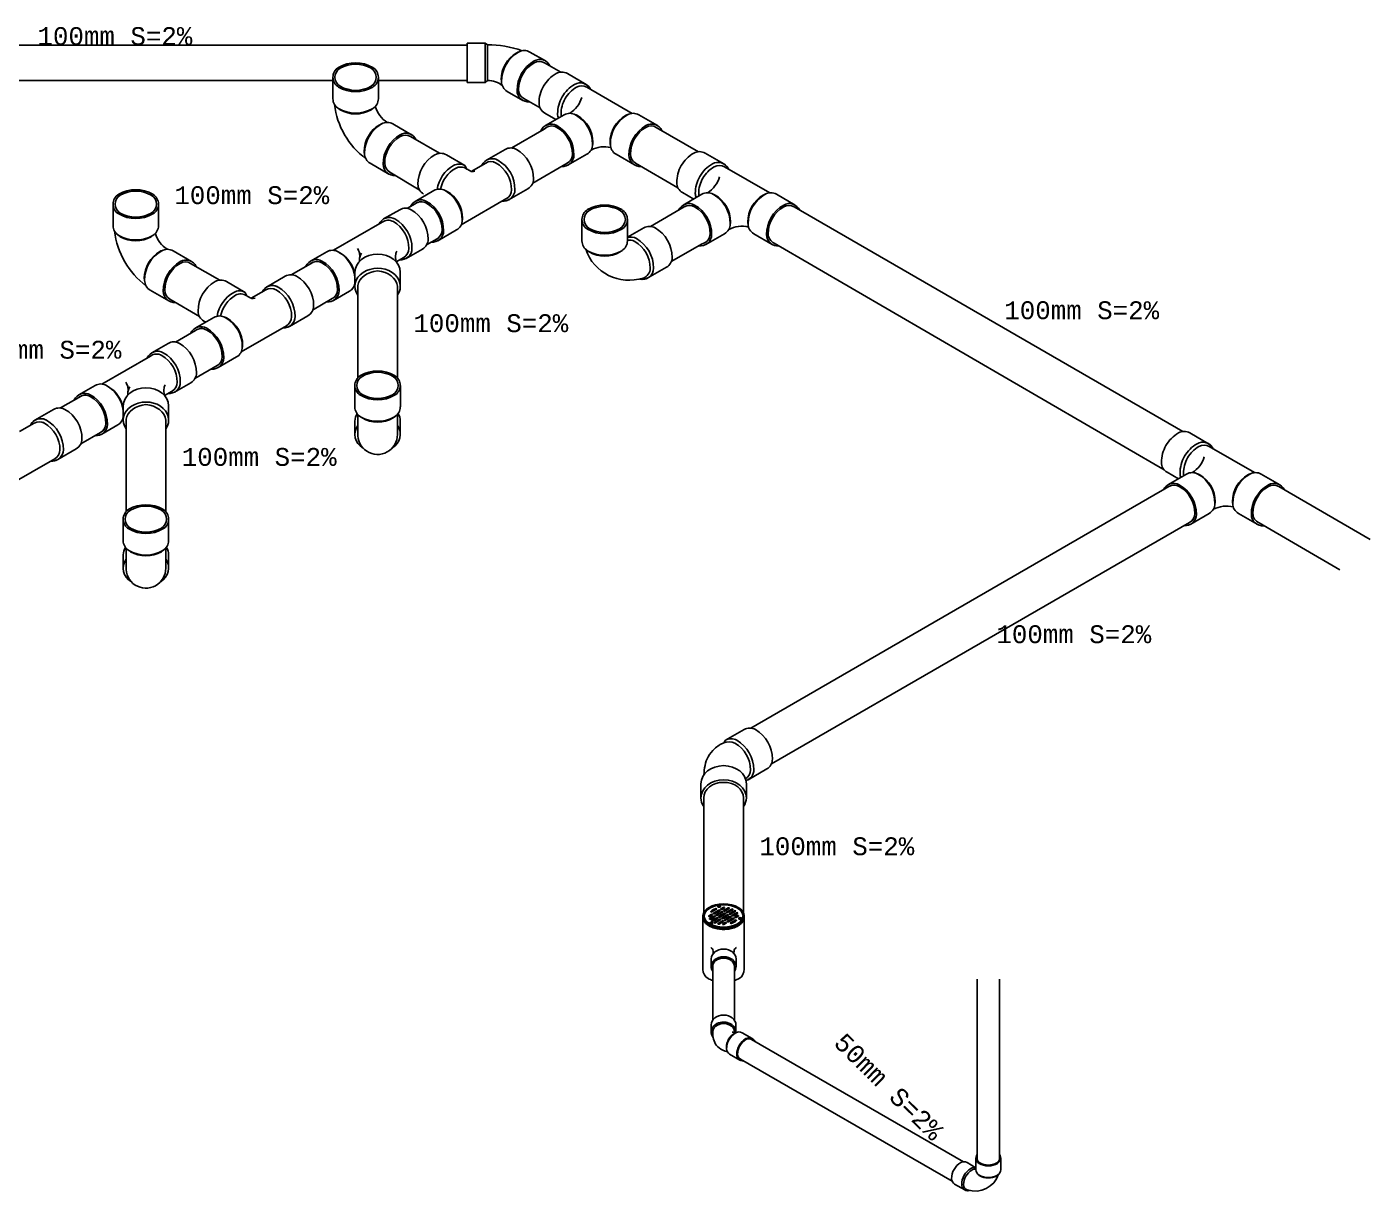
# Model space of a CAD drawing. Header units: millimetres. Extents: x 1309 to 1714, y 898 to 1242.
# Drawn here: x 1558.685 to 1562.439, y 1211.51 to 1214.764 of the extents above; entities that cross this region are included whole.
import ezdxf
from ezdxf.enums import TextEntityAlignment as Align

# ---------------------------------------------------------------- set-up
doc = ezdxf.new("R2010")
doc.units = ezdxf.units.MM
doc.layers.add('IH', color=170, linetype='Continuous')
doc.styles.add('MONOTXT4', font='MONOTXT4.shx')

msp = doc.modelspace()

# ---------------------------------------------------------------- linework, layer by layer
for p, q in [((1557.42517, 1214.7136), (1559.91626, 1214.7136)), ((1559.96626, 1214.71901), (1559.91626, 1214.71901)), ((1559.91626, 1214.60901), (1559.91626, 1214.71901)), ((1559.97226, 1214.71401), (1559.96626, 1214.71901)), ((1559.96626, 1214.60901), (1559.96626, 1214.71901)), ((1559.97226, 1214.61401), (1559.97226, 1214.71401)), ((1560.09132, 1214.69401), (1560.13462, 1214.66901)), ((1560.13173, 1214.66401), (1560.17723, 1214.63774)), ((1560.24789, 1214.60361), (1560.19593, 1214.63361)), ((1557.42517, 1214.61442), (1559.54064, 1214.61442)), ((1559.54064, 1214.62355), (1559.54064, 1214.56355)), ((1559.66766, 1214.62355), (1559.66766, 1214.56355)), ((1559.66766, 1214.61442), (1559.91626, 1214.61442)), ((1559.96626, 1214.60901), (1559.91626, 1214.60901)), ((1559.96626, 1214.60901), (1559.97226, 1214.61401)), ((1560.2502, 1214.59561), (1560.37656, 1214.52266)), ((1560.07111, 1214.55901), (1560.02781, 1214.58401)), ((1560.074, 1214.56401), (1560.1195, 1214.53774)), ((1560.164, 1214.50538), (1560.13242, 1214.52361)), ((1560.13482, 1214.48853), (1560.18678, 1214.51853)), ((1560.44722, 1214.48853), (1560.39526, 1214.51853)), ((1559.76035, 1214.463), (1559.70839, 1214.493)), ((1560.13083, 1214.478), (1560.04061, 1214.42591)), ((1560.56196, 1214.41555), (1560.44434, 1214.48353)), ((1559.83876, 1214.41096), (1559.75746, 1214.458)), ((1559.90959, 1214.37684), (1559.85762, 1214.40684)), ((1559.96995, 1214.39179), (1560.02192, 1214.42179)), ((1560.19833, 1214.37853), (1560.25029, 1214.40853)), ((1560.38371, 1214.37853), (1560.33175, 1214.40853)), ((1560.63273, 1214.38143), (1560.58076, 1214.41143)), ((1559.69684, 1214.353), (1559.64488, 1214.383)), ((1559.90959, 1214.37684), (1559.91463, 1214.36705)), ((1559.96765, 1214.38379), (1559.92691, 1214.36027)), ((1560.19544, 1214.38353), (1560.09896, 1214.32732)), ((1560.3866, 1214.38353), (1560.50487, 1214.31445)), ((1560.63503, 1214.37343), (1560.76139, 1214.30047)), ((1559.69973, 1214.358), (1559.78203, 1214.30929)), ((1559.77063, 1214.2767), (1559.82259, 1214.3067)), ((1560.03014, 1214.28722), (1559.89902, 1214.21083)), ((1560.03346, 1214.28179), (1560.08542, 1214.31179)), ((1560.54883, 1214.28319), (1560.51726, 1214.30143)), ((1560.51965, 1214.26634), (1560.57161, 1214.29634)), ((1560.83205, 1214.26634), (1560.78009, 1214.29634)), ((1558.92617, 1214.26899), (1558.92617, 1214.20899)), ((1559.05319, 1214.26899), (1559.05319, 1214.20899)), ((1559.68226, 1214.22744), (1559.72729, 1214.25344)), ((1559.74876, 1214.2572), (1559.77078, 1214.26991)), ((1560.52254, 1214.26134), (1560.42799, 1214.20676)), ((1561.91553, 1213.63347), (1560.82917, 1214.26134)), ((1559.67801, 1214.2181), (1559.54246, 1214.13984)), ((1560.23657, 1214.22624), (1560.23657, 1214.16624)), ((1560.36359, 1214.22624), (1560.36359, 1214.16624)), ((1559.83413, 1214.1667), (1559.8861, 1214.1967)), ((1560.36359, 1214.17624), (1560.40929, 1214.20263)), ((1560.58316, 1214.15634), (1560.63512, 1214.18634)), ((1560.76855, 1214.15634), (1560.71658, 1214.18634)), ((1559.14588, 1214.10844), (1559.09392, 1214.13844)), ((1559.7908, 1214.14344), (1559.74577, 1214.11744)), ((1559.80243, 1214.15508), (1559.83187, 1214.17207)), ((1560.5722, 1214.15819), (1560.48633, 1214.10816)), ((1560.77412, 1214.15998), (1561.8634, 1213.52634)), ((1559.22429, 1214.05639), (1559.143, 1214.10344)), ((1559.48428, 1214.10625), (1559.42404, 1214.07147)), ((1559.4784, 1214.10974), (1559.52343, 1214.13574)), ((1559.73855, 1214.11994), (1559.71739, 1214.10773)), ((1559.73855, 1214.11994), (1559.72824, 1214.11399)), ((1559.35549, 1214.03722), (1559.40745, 1214.06722)), ((1559.60207, 1214.03924), (1559.60207, 1214.07864)), ((1559.72903, 1214.07864), (1559.72903, 1214.03924)), ((1560.42083, 1214.06263), (1560.4728, 1214.09263)), ((1559.08237, 1213.99844), (1559.03041, 1214.02844)), ((1559.29512, 1214.02228), (1559.24316, 1214.05228)), ((1559.35318, 1214.02922), (1559.31244, 1214.0057)), ((1559.54191, 1213.99974), (1559.58694, 1214.02574)), ((1559.61014, 1214.04124), (1559.61014, 1213.78344)), ((1559.72122, 1214.03924), (1559.72122, 1213.78315)), ((1559.08526, 1214.00344), (1559.16757, 1213.95473)), ((1559.29512, 1214.02228), (1559.30016, 1214.01249)), ((1559.53902, 1214.00474), (1559.48391, 1213.97293)), ((1559.15616, 1213.92214), (1559.20812, 1213.95214)), ((1559.419, 1213.92722), (1559.47096, 1213.95722)), ((1559.10118, 1213.88352), (1559.15631, 1213.91535)), ((1559.18534, 1213.93899), (1559.17965, 1213.94228)), ((1559.41091, 1213.92922), (1559.28455, 1213.85627)), ((1559.03489, 1213.85372), (1559.07993, 1213.87972)), ((1559.03065, 1213.84438), (1558.8951, 1213.76612)), ((1559.21967, 1213.81214), (1559.27163, 1213.84214)), ((1559.15521, 1213.7816), (1559.21741, 1213.81751)), ((1558.83103, 1213.73602), (1558.87607, 1213.76202)), ((1559.14344, 1213.76972), (1559.0984, 1213.74372)), ((1559.60204, 1213.76226), (1559.60204, 1213.70226)), ((1559.72906, 1213.76226), (1559.72906, 1213.70226)), ((1558.83691, 1213.73253), (1558.77919, 1213.6992)), ((1559.09119, 1213.74622), (1559.07003, 1213.73401)), ((1559.09119, 1213.74622), (1559.08087, 1213.74027)), ((1558.70817, 1213.6651), (1558.76013, 1213.6951)), ((1558.9547, 1213.66552), (1558.9547, 1213.70492)), ((1559.08167, 1213.70492), (1559.08167, 1213.66552)), ((1558.70586, 1213.6571), (1558.66512, 1213.63358)), ((1558.89454, 1213.62602), (1558.93957, 1213.65202)), ((1558.96278, 1213.66752), (1558.96278, 1213.40973)), ((1559.07385, 1213.66552), (1559.07385, 1213.40943)), ((1559.60207, 1213.66223), (1559.60207, 1213.62558)), ((1559.61007, 1213.62929), (1559.61007, 1213.68116)), ((1559.7211, 1213.62496), (1559.7211, 1213.68124)), ((1559.72903, 1213.66223), (1559.72903, 1213.62558)), ((1558.89165, 1213.63102), (1558.83655, 1213.59921)), ((1561.98716, 1213.59944), (1561.9352, 1213.62944)), ((1558.77167, 1213.5551), (1558.82364, 1213.5851)), ((1561.98947, 1213.59144), (1562.11583, 1213.51849)), ((1558.76359, 1213.5571), (1558.63723, 1213.48415)), ((1561.90327, 1213.50121), (1561.87169, 1213.51944)), ((1561.87408, 1213.48436), (1561.92604, 1213.51436)), ((1562.18649, 1213.48436), (1562.13453, 1213.51436)), ((1561.87697, 1213.47936), (1560.70815, 1212.80454)), ((1562.43904, 1213.33173), (1562.1836, 1213.47936)), ((1558.95468, 1213.38854), (1558.95468, 1213.32854)), ((1559.08169, 1213.38854), (1559.08169, 1213.32854)), ((1561.93759, 1213.37436), (1561.98955, 1213.40436)), ((1562.12298, 1213.37436), (1562.07102, 1213.40436)), ((1561.9347, 1213.37936), (1560.76588, 1212.70454)), ((1562.12855, 1213.37799), (1562.3541, 1213.24679)), ((1558.9547, 1213.28851), (1558.9547, 1213.25186)), ((1558.9627, 1213.25558), (1558.9627, 1213.30744)), ((1559.07374, 1213.25124), (1559.07374, 1213.30752)), ((1559.08167, 1213.28851), (1559.08167, 1213.25186)), ((1560.63749, 1212.77041), (1560.68945, 1212.80041)), ((1560.63749, 1212.77041), (1560.63261, 1212.76332)), ((1560.701, 1212.66041), (1560.75296, 1212.69041)), ((1560.56895, 1212.60982), (1560.56895, 1212.64922)), ((1560.69592, 1212.64922), (1560.69592, 1212.60982)), ((1560.57695, 1212.61185), (1560.57695, 1212.28907)), ((1560.68803, 1212.60982), (1560.68803, 1212.28886)), ((1560.57471, 1212.12983), (1560.57471, 1212.2809)), ((1560.59779, 1212.13808), (1560.59779, 1212.15958)), ((1560.66707, 1212.15958), (1560.66707, 1212.13808)), ((1560.60212, 1212.13808), (1560.60212, 1211.98871)), ((1560.66274, 1212.13808), (1560.66274, 1211.98831)), ((1561.34061, 1211.60308), (1561.34061, 1212.10308)), ((1561.40349, 1211.60308), (1561.40349, 1212.10308)), ((1560.59769, 1211.97525), (1560.59769, 1211.95527)), ((1560.6669, 1211.97525), (1560.6669, 1211.95674)), ((1560.71226, 1211.93686), (1560.68393, 1211.95321)), ((1560.71069, 1211.93413), (1561.30241, 1211.59246)), ((1560.67764, 1211.87689), (1560.64931, 1211.89325)), ((1560.67921, 1211.87962), (1561.27097, 1211.53801)), ((1561.33747, 1211.57585), (1561.31259, 1211.59022)), ((1561.33747, 1211.60308), (1561.33747, 1211.5704)), ((1561.40664, 1211.60308), (1561.40664, 1211.5704)), ((1561.3063, 1211.51398), (1561.278, 1211.53032))]:
    msp.add_line(p, q)
at = {"extrusion": (0, 0.816497, 0.57735)}
for p, q in [((1560.6129, 1212.29827), (1560.59983, 1212.29072)), ((1560.61603, 1212.30603), (1560.62359, 1212.3072)), ((1560.62396, 1212.30642), (1560.61639, 1212.30525)), ((1560.61744, 1212.30433), (1560.61675, 1212.3049)), ((1560.62255, 1212.30433), (1560.62324, 1212.3049)), ((1560.62498, 1212.29962), (1560.63153, 1212.30341)), ((1560.63153, 1212.30202), (1560.62498, 1212.29823)), ((1560.62498, 1212.29823), (1560.62498, 1212.29962)), ((1560.63455, 1212.30166), (1560.62799, 1212.29788)), ((1560.63153, 1212.30202), (1560.63153, 1212.30341)), ((1560.63281, 1212.2951), (1560.64479, 1212.30202)), ((1560.64479, 1212.30063), (1560.63281, 1212.29371)), ((1560.64781, 1212.30028), (1560.63583, 1212.29336)), ((1560.64064, 1212.29058), (1560.65495, 1212.29885)), ((1560.57468, 1212.27983), (1560.57468, 1212.27838)), ((1560.57804, 1212.27809), (1560.57804, 1212.27948)), ((1560.57809, 1212.27809), (1560.57809, 1212.27948)), ((1560.59095, 1212.27996), (1560.5975, 1212.28375)), ((1560.5975, 1212.28236), (1560.59095, 1212.27857)), ((1560.59334, 1212.27231), (1560.60533, 1212.27923)), ((1560.60533, 1212.27784), (1560.59334, 1212.27092)), ((1560.60051, 1212.28201), (1560.59396, 1212.27822)), ((1560.60072, 1212.25792), (1560.59519, 1212.26111)), ((1560.59618, 1212.26169), (1560.60171, 1212.25849)), ((1560.60835, 1212.27749), (1560.59636, 1212.27057)), ((1560.59691, 1212.26026), (1560.60099, 1212.2579)), ((1560.59885, 1212.26644), (1560.61316, 1212.27471)), ((1560.61316, 1212.27332), (1560.59885, 1212.26505)), ((1560.61618, 1212.27297), (1560.60187, 1212.2647)), ((1560.60372, 1212.28734), (1560.61875, 1212.29603)), ((1560.61875, 1212.29464), (1560.60372, 1212.28595)), ((1560.6067, 1212.26191), (1560.62101, 1212.27018)), ((1560.62101, 1212.26879), (1560.6067, 1212.26052)), ((1560.62177, 1212.29428), (1560.60674, 1212.2856)), ((1560.62403, 1212.26844), (1560.60972, 1212.26017)), ((1560.61155, 1212.28282), (1560.62658, 1212.29151)), ((1560.62658, 1212.29012), (1560.61155, 1212.28143)), ((1560.6296, 1212.28976), (1560.61457, 1212.28108)), ((1560.61686, 1212.25873), (1560.62885, 1212.26566)), ((1560.62885, 1212.26427), (1560.61686, 1212.25734)), ((1560.61939, 1212.2783), (1560.63442, 1212.28699)), ((1560.63442, 1212.2856), (1560.61939, 1212.27691)), ((1560.63186, 1212.26392), (1560.61988, 1212.25699)), ((1560.63743, 1212.28524), (1560.6224, 1212.27656)), ((1560.62724, 1212.27377), (1560.64227, 1212.28245)), ((1560.64227, 1212.28106), (1560.62724, 1212.27238)), ((1560.63013, 1212.25735), (1560.63668, 1212.26114)), ((1560.64529, 1212.28071), (1560.63026, 1212.27203)), ((1560.63507, 1212.26925), (1560.6501, 1212.27793)), ((1560.6501, 1212.27654), (1560.63507, 1212.26786)), ((1560.65312, 1212.27619), (1560.63809, 1212.26751)), ((1560.65495, 1212.29746), (1560.64064, 1212.28919)), ((1560.6429, 1212.26473), (1560.65793, 1212.27341)), ((1560.65793, 1212.27202), (1560.6429, 1212.26334)), ((1560.65797, 1212.29711), (1560.64366, 1212.28884)), ((1560.66095, 1212.27167), (1560.64592, 1212.26299)), ((1560.64849, 1212.28605), (1560.66281, 1212.29432)), ((1560.66281, 1212.29293), (1560.64849, 1212.28466)), ((1560.66582, 1212.29257), (1560.65151, 1212.28431)), ((1560.65188, 1212.26069), (1560.66495, 1212.26823)), ((1560.66495, 1212.26684), (1560.65188, 1212.2593)), ((1560.65633, 1212.28153), (1560.66831, 1212.28845)), ((1560.66831, 1212.28706), (1560.65633, 1212.28014)), ((1560.67133, 1212.28671), (1560.65934, 1212.27979)), ((1560.66416, 1212.27701), (1560.67071, 1212.28079)), ((1560.67071, 1212.2794), (1560.66416, 1212.27562)), ((1560.67373, 1212.27905), (1560.66718, 1212.27527)), ((1560.6763, 1212.27035), (1560.67561, 1212.27092)), ((1560.67717, 1212.27016), (1560.67919, 1212.27453)), ((1560.67755, 1212.26997), (1560.67893, 1212.27295)), ((1560.68055, 1212.27432), (1560.67852, 1212.26995)), ((1560.68141, 1212.27035), (1560.6821, 1212.27092)), ((1560.68673, 1212.27809), (1560.68673, 1212.27948)), ((1560.68678, 1212.27809), (1560.68678, 1212.27948)), ((1560.69017, 1212.27907), (1560.69017, 1212.13076)), ((1560.69018, 1212.27983), (1560.69018, 1212.27838)), ((1560.5959, 1212.25791), (1560.5952, 1212.25848)), ((1560.63668, 1212.25975), (1560.63013, 1212.25596)), ((1560.6397, 1212.2594), (1560.63314, 1212.25561))]:
    msp.add_line(p, q, dxfattribs=at)
for points in [[(1559.65178, 1214.65105, -0.5773503), (1559.65178, 1214.59605, -0.2679492), (1559.55652, 1214.59605, -0.5773503), (1559.55652, 1214.65105, -0.2679492)], [(1559.56085, 1214.64855, -0.2679492), (1559.64745, 1214.64855, -0.5773503), (1559.64745, 1214.59855, -0.2679492), (1559.56085, 1214.59855, -0.5773503)], [(1559.03731, 1214.29649, -0.5773503), (1559.03731, 1214.24149, -0.2679492), (1558.94205, 1214.24149, -0.5773503), (1558.94205, 1214.29649, -0.2679492)], [(1558.94638, 1214.29399, -0.2679492), (1559.03298, 1214.29399, -0.5773503), (1559.03298, 1214.24399, -0.2679492), (1558.94638, 1214.24399, -0.5773503)], [(1560.25245, 1214.25374, 0.5773503), (1560.25245, 1214.19874, 0.2679492), (1560.34771, 1214.19874, 0.5773503), (1560.34771, 1214.25374, 0.2679492)], [(1560.34338, 1214.25124, 0.2679492), (1560.25678, 1214.25124, 0.5773503), (1560.25678, 1214.20124, 0.2679492), (1560.34338, 1214.20124, 0.5773503)]]:
    msp.add_lwpolyline(points, format="xyb", close=True)
for points in [[(1560.06105, 1214.69482, 0.0630698), (1560.05437, 1214.69201, 0.2679492), (1560.01107, 1214.61701, 0.0630698), (1560.01198, 1214.60981, 0.0630698)], [(1560.09132, 1214.69401, 0.2679492), (1560.05956, 1214.69401, 0.2679492), (1560.01193, 1214.61151, 0.2679492), (1560.02781, 1214.58401, 0.2679492)], [(1560.14754, 1214.65488, 0.4405148), (1560.10286, 1214.66901, 0.2679492), (1560.05523, 1214.58651, 0.4405148), (1560.08981, 1214.55488, 0.4405148)], [(1560.13173, 1214.66401, 0.2679492), (1560.10286, 1214.66401, 0.2679492), (1560.05956, 1214.58901, 0.2679492), (1560.074, 1214.56401, 0.2679492)], [(1559.66766, 1214.56355, -0.2679492), (1559.65178, 1214.53605, -0.2679492), (1559.55652, 1214.53605, -0.2679492), (1559.54064, 1214.56355, -0.2679492)], [(1559.65322, 1214.53694, -0.0630698), (1559.64745, 1214.53255, -0.2679492), (1559.56085, 1214.53255, -0.0630698), (1559.55507, 1214.53694, -0.0630698)], [(1559.62905, 1214.40881, -0.0630698), (1559.62814, 1214.416, -0.2679492), (1559.67144, 1214.491, -0.0630698), (1559.67813, 1214.49381, -0.0630698)], [(1559.64488, 1214.383, -0.2679492), (1559.629, 1214.4105, -0.2679492), (1559.67663, 1214.493, -0.2679492), (1559.70839, 1214.493, -0.2679492)], [(1559.7152, 1214.34885, -0.4373104), (1559.68096, 1214.3805, -0.2679492), (1559.72859, 1214.463, -0.4408198), (1559.77329, 1214.44885, -0.4408198)], [(1559.69973, 1214.358, -0.2679492), (1559.68529, 1214.383, -0.2679492), (1559.72859, 1214.458, -0.2682227), (1559.75749, 1214.45799, -0.2682227)], [(1559.7908, 1214.14344, 0.2679492), (1559.80668, 1214.17094, 0.2679492), (1559.75905, 1214.25344, 0.2679492), (1559.72729, 1214.25344, 0.2679492)], [(1559.72707, 1214.11331, 0.4405148), (1559.76164, 1214.14494, 0.2679492), (1559.71401, 1214.22744, 0.443679), (1559.66919, 1214.21301)], [(1559.73855, 1214.11994, 0.2679492), (1559.75298, 1214.14494, 0.2679492), (1559.70968, 1214.21994, 0.2993449), (1559.67801, 1214.2181, 0.2993449)], [(1559.05319, 1214.20899, -0.2679492), (1559.03731, 1214.18149, -0.2679492), (1558.94205, 1214.18149, -0.2679492), (1558.92617, 1214.20899, -0.2679492)], [(1559.03876, 1214.18238, -0.0630698), (1559.03298, 1214.17799, -0.2679492), (1558.94638, 1214.17799, -0.0630698), (1558.9406, 1214.18238, -0.0630698)], [(1560.39698, 1214.05939, 0.4907357), (1560.43671, 1214.09013, 0.2679492), (1560.38908, 1214.17263, 0.2108162), (1560.36359, 1214.17539)], [(1560.40929, 1214.20263, -0.2679492), (1560.44104, 1214.20263, -0.2679492), (1560.48867, 1214.12013, -0.2679492), (1560.4728, 1214.09263, -0.2679492)], [(1559.01458, 1214.05424, -0.0630698), (1559.01367, 1214.06144, -0.2679492), (1559.05697, 1214.13644, -0.0630698), (1559.06366, 1214.13925, -0.0630698)], [(1559.03041, 1214.02844, -0.2679492), (1559.01453, 1214.05594, -0.2679492), (1559.06217, 1214.13844, -0.2679492), (1559.09392, 1214.13844, -0.2679492)], [(1559.60207, 1214.06516, 0.2345991), (1559.55518, 1214.13574, 0.2679492), (1559.52343, 1214.13574)], [(1560.23657, 1214.16624, 0.2679492), (1560.25245, 1214.13874, 0.2679492), (1560.34771, 1214.13874, 0.2679492), (1560.36359, 1214.16624, 0.2679492)], [(1560.25101, 1214.13963, 0.0630698), (1560.25678, 1214.13524, 0.2679492), (1560.34338, 1214.13524, 0.0630698), (1560.34916, 1214.13963, 0.0630698)], [(1560.40778, 1214.06236, 0.3194174), (1560.42719, 1214.08963, 0.2679492), (1560.38388, 1214.16463, 0.1840259), (1560.36359, 1214.16789)], [(1559.10073, 1213.99428, -0.4373104), (1559.0665, 1214.02594, -0.2679492), (1559.11413, 1214.10844, -0.4408198), (1559.15882, 1214.09428, -0.4408198)], [(1559.08526, 1214.00344, -0.2679492), (1559.07083, 1214.02844, -0.2679492), (1559.11413, 1214.10344, -0.2682227), (1559.14302, 1214.10343, -0.2682227)], [(1559.52321, 1213.99561, 0.4405148), (1559.55778, 1214.02724, 0.2679492), (1559.51015, 1214.10974, 0.443679), (1559.46533, 1214.09531, 0.443679)], [(1559.53902, 1214.00474, 0.2679492), (1559.55345, 1214.02974, 0.2679492), (1559.51015, 1214.10474, 0.2993449), (1559.47848, 1214.1029, 0.2993449)], [(1559.60207, 1214.06961, 0.2329821), (1559.55951, 1214.13324, 0.0153813), (1559.55795, 1214.13408)], [(1560.42083, 1214.06263, -0.1814465), (1560.39882, 1214.05897, -0.1814465)], [(1559.58694, 1214.02574, 0.2104235), (1559.60207, 1214.04639, 0.0986816)], [(1559.14344, 1213.76972, 0.2679492), (1559.15931, 1213.79722, 0.2679492), (1559.11168, 1213.87972, 0.2679492), (1559.07993, 1213.87972, 0.2679492)], [(1559.0797, 1213.73959, 0.4405148), (1559.11428, 1213.77122, 0.2679492), (1559.06665, 1213.85372, 0.443679), (1559.02183, 1213.83929)], [(1559.09119, 1213.74622, 0.2679492), (1559.10562, 1213.77122, 0.2679492), (1559.06232, 1213.84622, 0.2993449), (1559.03065, 1213.84438, 0.2993449)], [(1558.9547, 1213.69144, 0.2345991), (1558.90782, 1213.76202, 0.2679492), (1558.87607, 1213.76202)], [(1558.87584, 1213.62189, 0.4405148), (1558.91042, 1213.65352, 0.2679492), (1558.86279, 1213.73602, 0.443679), (1558.81797, 1213.72159, 0.443679)], [(1558.89165, 1213.63102, 0.2679492), (1558.90609, 1213.65602, 0.2679492), (1558.86279, 1213.73102, 0.2993449), (1558.83112, 1213.72918, 0.2993449)], [(1558.9547, 1213.69589, 0.2329821), (1558.91215, 1213.75952, 0.0153813), (1558.91059, 1213.76036)], [(1558.93957, 1213.65202, 0.2104235), (1558.9547, 1213.67267, 0.0986816)], [(1560.68945, 1212.80041, -0.2679492), (1560.72121, 1212.80041, -0.2679492), (1560.76884, 1212.71791, -0.2679492), (1560.75296, 1212.69041, -0.2679492)], [(1560.69357, 1212.6628, 0.2609129), (1560.70735, 1212.68741, 0.2679492), (1560.66405, 1212.76241, 0.1944925), (1560.63261, 1212.76332)], [(1560.695, 1212.65774, 0.3242793), (1560.71688, 1212.68791, 0.2679492), (1560.66924, 1212.77041, 0.2679492), (1560.63749, 1212.77041)], [(1560.57471, 1212.12983, 0.2679492), (1560.58915, 1212.10483, 0.0414845), (1560.60212, 1212.09871, 0.0414845)], [(1560.66274, 1212.0987, 0.041577), (1560.67575, 1212.10483, 0.2765985), (1560.69017, 1212.13076)], [(1560.64068, 1211.90731, -0.0630698), (1560.64019, 1211.91124, -0.2679492), (1560.66379, 1211.95212, -0.0630698), (1560.66744, 1211.95365, -0.0630698)], [(1560.64931, 1211.89325, -0.2679492), (1560.64066, 1211.90824, -0.2679492), (1560.66662, 1211.95321, -0.2679492), (1560.68393, 1211.95321, -0.2679492)], [(1560.68783, 1211.87464, -0.4405148), (1560.66898, 1211.89188, -0.2679492), (1560.69495, 1211.93686, -0.4405148), (1560.71931, 1211.92916, -0.4405148)], [(1560.67921, 1211.87962, -0.2679492), (1560.67135, 1211.89325, -0.2679492), (1560.69495, 1211.93413, -0.2679492), (1560.71069, 1211.93413, -0.2679492)], [(1561.31259, 1211.59022, 0.2679492), (1561.29529, 1211.59022, 0.2679492), (1561.26936, 1211.54529, 0.2679492), (1561.278, 1211.53032, 0.2679492)], [(1561.40349, 1211.61302, -0.4405148), (1561.39799, 1211.5881, -0.2679492), (1561.34612, 1211.5881, -0.4405148), (1561.34061, 1211.61302)], [(1561.40349, 1211.60308, -0.2679492), (1561.39563, 1211.58946, -0.2679492), (1561.34847, 1211.58946, -0.2679492), (1561.34061, 1211.60308)], [(1561.31929, 1211.51222, -0.4907357), (1561.29765, 1211.52895, -0.2679492), (1561.32359, 1211.57388, -0.2108162), (1561.33747, 1211.57539)], [(1561.31341, 1211.51383, -0.3194174), (1561.30284, 1211.52868, -0.2679492), (1561.32642, 1211.56952, -0.1840259), (1561.33747, 1211.5713)], [(1561.40664, 1211.5704, -0.2679492), (1561.39799, 1211.55543, -0.2679492), (1561.34612, 1211.55543, -0.2679492), (1561.33747, 1211.5704, -0.2679492)], [(1561.39878, 1211.55591, -0.0630698), (1561.39563, 1211.55352, -0.2679492), (1561.34847, 1211.55352, -0.0630698), (1561.34533, 1211.55591, -0.0630698)], [(1561.3063, 1211.51398, 0.1814465), (1561.31828, 1211.51199, 0.1814465)]]:
    msp.add_lwpolyline(points, format="xyb")
for centre, radius, start, end in [((1559.97705, 1214.44726), 0.26679, 69.79828, 91.02757), ((1560.21181, 1214.55111), 0.09526, 120, 150), ((1560.18006, 1214.60611), 0.03175, 60, 120), ((1559.97773, 1214.56318), 0.05112, 43.60843, 96.14227), ((1560.21181, 1214.55111), 0.09526, 150, 180), ((1560.26377, 1214.52111), 0.09526, 120, 150), ((1560.26464, 1214.52061), 0.0866, 120, 150), ((1560.23202, 1214.57611), 0.03175, 24.9032, 120), ((1560.23577, 1214.57061), 0.02887, 60, 120), ((1560.23202, 1214.57611), 0.03175, 24.9032, 60), ((1560.1483, 1214.55111), 0.03175, 180, 240), ((1560.26377, 1214.52111), 0.09526, 150, 180), ((1560.26464, 1214.52061), 0.0866, 150, 180), ((1560.16087, 1214.58925), 0.07851, 302.15778, 343.70838), ((1559.76747, 1214.57471), 0.22421, 186.92551, 233.08362), ((1559.7343, 1214.56372), 0.07851, 196.29162, 237.84222), ((1560.20026, 1214.52111), 0.03175, 180, 201.84382), ((1560.2069, 1214.52061), 0.02887, 180, 193.37783), ((1560.20266, 1214.49103), 0.03175, 60, 120), ((1560.2093, 1214.49153), 0.02887, 60, 74.4354), ((1560.1709, 1214.43603), 0.09526, 360, 60), ((1560.18043, 1214.44153), 0.0866, 360, 60), ((1560.40161, 1214.44153), 0.0866, 120, 180), ((1560.41114, 1214.43603), 0.09526, 120, 180), ((1560.37274, 1214.49153), 0.02887, 105.5646, 120), ((1560.37938, 1214.49103), 0.03175, 60, 120), ((1560.1507, 1214.46103), 0.03175, 60, 159.12827), ((1560.15214, 1214.45853), 0.02887, 60, 137.57763), ((1560.11894, 1214.40603), 0.09526, 360, 60), ((1560.12327, 1214.40853), 0.0866, 360, 60), ((1560.4631, 1214.40603), 0.09526, 120, 180), ((1560.45877, 1214.40853), 0.0866, 120, 180), ((1560.43135, 1214.46103), 0.03175, 24.87628, 120), ((1560.4299, 1214.45853), 0.02887, 59.94618, 120), ((1560.23816, 1214.44153), 0.02887, 345.5646, 0), ((1560.34388, 1214.44153), 0.02887, 180, 194.4354), ((1559.8735, 1214.32434), 0.09526, 120, 180), ((1559.84175, 1214.37934), 0.03175, 60, 120), ((1560.03779, 1214.39429), 0.03175, 60, 120), ((1560.00604, 1214.33929), 0.09526, 360, 60), ((1560.18245, 1214.40603), 0.03175, 265.12768, 0), ((1560.18101, 1214.40853), 0.02887, 300, 360), ((1560.23441, 1214.43603), 0.03175, 300, 360), ((1560.29858, 1214.35073), 0.07851, 76.29162, 117.84222), ((1560.34763, 1214.43603), 0.03175, 180, 240), ((1560.39959, 1214.40603), 0.03175, 180, 274.80957), ((1560.40103, 1214.40853), 0.02887, 180, 240), ((1560.59664, 1214.32893), 0.09526, 120, 150), ((1560.56489, 1214.38393), 0.03175, 60, 120), ((1559.92546, 1214.29434), 0.09526, 120, 170.42315), ((1559.92633, 1214.29384), 0.0866, 120, 168.69333), ((1559.89371, 1214.34934), 0.03175, 60, 120), ((1559.89746, 1214.34384), 0.02887, 53.50349, 120), ((1559.98583, 1214.36429), 0.03175, 60, 155.0968), ((1559.98208, 1214.35879), 0.02887, 60, 120), ((1559.98583, 1214.36429), 0.03175, 60, 81.84382), ((1559.98208, 1214.35879), 0.02887, 60, 73.37783), ((1559.95321, 1214.30879), 0.0866, 360, 60), ((1559.95408, 1214.30929), 0.09526, 360, 60), ((1560.59664, 1214.32893), 0.09526, 150, 180), ((1560.6486, 1214.29893), 0.09526, 120, 150), ((1560.64947, 1214.29843), 0.0866, 120, 150), ((1560.61685, 1214.35393), 0.03175, 24.9032, 120), ((1560.6206, 1214.34843), 0.02887, 60, 120), ((1560.61685, 1214.35393), 0.03175, 24.9032, 60), ((1560.06955, 1214.33929), 0.03175, 300, 0), ((1560.53313, 1214.32893), 0.03175, 180, 240), ((1560.6486, 1214.29893), 0.09526, 150, 180), ((1560.64947, 1214.29843), 0.0866, 150, 180), ((1560.5457, 1214.36707), 0.07851, 302.15778, 343.70838), ((1559.80999, 1214.32434), 0.03175, 180, 240), ((1559.83846, 1214.2792), 0.03175, 60, 120), ((1559.8451, 1214.2797), 0.02887, 60, 74.4354), ((1559.80671, 1214.2242), 0.09526, 360, 60), ((1559.81624, 1214.2297), 0.0866, 360, 60), ((1560.01759, 1214.30929), 0.03175, 264.9032, 0), ((1560.01095, 1214.30879), 0.02887, 300, 360), ((1560.58509, 1214.29893), 0.03175, 180, 201.84382), ((1560.59173, 1214.29843), 0.02887, 180, 193.37783), ((1560.58749, 1214.26884), 0.03175, 60, 120), ((1560.59413, 1214.26934), 0.02887, 60, 74.4354), ((1560.55573, 1214.21384), 0.09526, 360, 60), ((1560.56526, 1214.21934), 0.0866, 360, 60), ((1560.78644, 1214.21934), 0.0866, 120, 180), ((1560.79597, 1214.21384), 0.09526, 120, 180), ((1560.75758, 1214.26934), 0.02887, 105.5646, 120), ((1560.76422, 1214.26884), 0.03175, 60, 120), ((1559.7865, 1214.2492), 0.03175, 60, 155.67512), ((1559.78795, 1214.2467), 0.02887, 60, 126.50069), ((1559.75475, 1214.1942), 0.09526, 360, 60), ((1559.75908, 1214.1967), 0.0866, 360, 60), ((1560.01759, 1214.30929), 0.03175, 264.9032, 300), ((1560.53553, 1214.23884), 0.03175, 60, 155.0968), ((1560.53697, 1214.23634), 0.02887, 60, 120), ((1560.50377, 1214.18384), 0.09526, 360, 60), ((1560.5081, 1214.18634), 0.0866, 360, 60), ((1560.84793, 1214.18384), 0.09526, 120, 180), ((1560.8436, 1214.18634), 0.0866, 120, 180), ((1560.81618, 1214.23884), 0.03175, 24.93027, 120), ((1560.81473, 1214.23634), 0.02887, 59.94775, 120), ((1559.87022, 1214.2242), 0.03175, 300, 360), ((1559.87397, 1214.2297), 0.02887, 345.5646, 0), ((1560.61924, 1214.21384), 0.03175, 300, 360), ((1560.623, 1214.21934), 0.02887, 345.5646, 0), ((1560.72871, 1214.21934), 0.02887, 180, 194.4354), ((1560.73246, 1214.21384), 0.03175, 180, 240), ((1559.153, 1214.22015), 0.22421, 186.92551, 233.08362), ((1559.11983, 1214.20916), 0.07851, 196.29162, 237.84222), ((1559.81826, 1214.1942), 0.03175, 264.87449, 0), ((1559.81681, 1214.1967), 0.02887, 298.55718, 360), ((1560.56728, 1214.18384), 0.03175, 261.13801, 0), ((1560.56584, 1214.18634), 0.02887, 282.74218, 360), ((1560.68341, 1214.12854), 0.07851, 76.29162, 117.84222), ((1560.78442, 1214.18384), 0.03175, 180, 275.38339), ((1560.78587, 1214.18634), 0.02887, 180, 245.98477), ((1560.36843, 1214.18467), 0.12849, 199.04473, 287.83559), ((1559.42333, 1214.03972), 0.03175, 60, 120), ((1559.39157, 1213.98472), 0.09526, 360, 60), ((1559.25903, 1213.96978), 0.09526, 120, 180), ((1559.22728, 1214.02478), 0.03175, 60, 120), ((1559.27924, 1213.99478), 0.03175, 60, 120), ((1559.37136, 1214.00972), 0.03175, 60, 155.0968), ((1559.36761, 1214.00422), 0.02887, 60, 120), ((1559.37136, 1214.00972), 0.03175, 60, 81.84382), ((1559.36761, 1214.00422), 0.02887, 60, 73.37783), ((1559.33874, 1213.95422), 0.0866, 360, 60), ((1559.33961, 1213.95472), 0.09526, 360, 60), ((1559.311, 1213.93978), 0.09526, 120, 170.42315), ((1559.31186, 1213.93928), 0.0866, 120, 168.69333), ((1559.28299, 1213.98928), 0.02887, 53.50349, 120), ((1559.19553, 1213.96978), 0.03175, 180, 240), ((1559.224, 1213.92464), 0.03175, 60, 120), ((1559.23064, 1213.92514), 0.02887, 60, 74.4354), ((1559.19224, 1213.86964), 0.09526, 360, 60), ((1559.20177, 1213.87514), 0.0866, 360, 60), ((1559.40312, 1213.95472), 0.03175, 264.9032, 0), ((1559.39648, 1213.95422), 0.02887, 300, 360), ((1559.45508, 1213.98472), 0.03175, 300, 0), ((1559.17204, 1213.89464), 0.03175, 60, 155.67512), ((1559.17348, 1213.89214), 0.02887, 60, 126.50069), ((1559.14028, 1213.83964), 0.09526, 360, 60), ((1559.14461, 1213.84214), 0.0866, 360, 60), ((1559.40312, 1213.95472), 0.03175, 264.9032, 300), ((1559.2595, 1213.87514), 0.02887, 345.5646, 0), ((1559.20379, 1213.83964), 0.03175, 264.87449, 0), ((1559.20235, 1213.84214), 0.02887, 298.55718, 360), ((1559.25575, 1213.86964), 0.03175, 300, 360), ((1559.66555, 1213.70726), 0.09526, 60, 120), ((1559.6338, 1213.76226), 0.03175, 120, 240), ((1559.63668, 1213.76226), 0.02887, 120, 240), ((1559.66555, 1213.71226), 0.0866, 60, 120), ((1559.69442, 1213.76226), 0.02887, 300, 60), ((1559.6973, 1213.76226), 0.03175, 300, 60), ((1559.66555, 1213.81726), 0.09526, 240, 300), ((1559.66555, 1213.81226), 0.0866, 240, 300), ((1558.776, 1213.6676), 0.03175, 60, 120), ((1558.74425, 1213.6126), 0.09526, 360, 60), ((1559.6338, 1213.70226), 0.03175, 180, 240), ((1559.6973, 1213.70226), 0.03175, 300, 360), ((1558.72404, 1213.6376), 0.03175, 60, 155.0968), ((1558.72404, 1213.6376), 0.03175, 120, 155.0968), ((1558.72029, 1213.6321), 0.02887, 60, 120), ((1558.72404, 1213.6376), 0.03175, 60, 81.84382), ((1558.72029, 1213.6321), 0.02887, 60, 73.37783), ((1558.69142, 1213.5821), 0.0866, 360, 60), ((1558.69229, 1213.5826), 0.09526, 360, 60), ((1559.63668, 1213.69626), 0.02887, 225.5646, 240), ((1559.66555, 1213.75726), 0.09526, 240, 300), ((1559.66555, 1213.74626), 0.0866, 240, 300), ((1559.69442, 1213.69626), 0.02887, 300, 314.4354), ((1558.80776, 1213.6126), 0.03175, 300, 0), ((1559.6655, 1213.62496), 0.0556, 175.53211, 0.63202), ((1561.95107, 1213.54694), 0.09526, 120, 150), ((1561.91932, 1213.60194), 0.03175, 60, 120), ((1558.7558, 1213.5826), 0.03175, 264.9032, 0), ((1558.74916, 1213.5821), 0.02887, 300, 360), ((1561.95107, 1213.54694), 0.09526, 150, 180), ((1562.00304, 1213.51694), 0.09526, 120, 150), ((1562.0039, 1213.51644), 0.0866, 120, 150), ((1561.97128, 1213.57194), 0.03175, 24.9032, 120), ((1561.97503, 1213.56644), 0.02887, 60, 120), ((1561.97128, 1213.57194), 0.03175, 24.9032, 60), ((1558.7558, 1213.5826), 0.03175, 264.9032, 300), ((1561.88757, 1213.54694), 0.03175, 180, 240), ((1562.00304, 1213.51694), 0.09526, 150, 180), ((1562.0039, 1213.51644), 0.0866, 150, 180), ((1561.90013, 1213.58508), 0.07851, 302.15778, 343.70838), ((1561.93953, 1213.51694), 0.03175, 180, 201.84382), ((1561.94617, 1213.51644), 0.02887, 180, 193.37783), ((1561.94192, 1213.48686), 0.03175, 60, 120), ((1561.94856, 1213.48736), 0.02887, 60, 74.4354), ((1561.91017, 1213.43186), 0.09526, 360, 60), ((1561.91969, 1213.43736), 0.0866, 360, 60), ((1562.14088, 1213.43736), 0.0866, 120, 180), ((1562.1504, 1213.43186), 0.09526, 120, 180), ((1562.11201, 1213.48736), 0.02887, 105.5646, 120), ((1562.11865, 1213.48686), 0.03175, 60, 120), ((1561.88996, 1213.45686), 0.03175, 60, 155.0968), ((1561.8914, 1213.45436), 0.02887, 60, 120), ((1561.85821, 1213.40186), 0.09526, 360, 60), ((1561.86254, 1213.40436), 0.0866, 360, 60), ((1562.20236, 1213.40186), 0.09526, 120, 180), ((1562.19803, 1213.40436), 0.0866, 120, 180), ((1562.17061, 1213.45686), 0.03175, 24.87707, 120), ((1562.16917, 1213.45436), 0.02887, 59.95789, 120), ((1559.01819, 1213.33354), 0.09526, 60, 120), ((1559.01819, 1213.33854), 0.0866, 60, 120), ((1561.97368, 1213.43186), 0.03175, 300, 360), ((1562.03784, 1213.34656), 0.07851, 76.29162, 117.84222), ((1561.97743, 1213.43736), 0.02887, 345.5646, 0), ((1562.08314, 1213.43736), 0.02887, 180, 194.4354), ((1562.08689, 1213.43186), 0.03175, 180, 240), ((1558.98643, 1213.38854), 0.03175, 120, 240), ((1558.98932, 1213.38854), 0.02887, 120, 240), ((1559.04705, 1213.38854), 0.02887, 300, 60), ((1559.04994, 1213.38854), 0.03175, 300, 60), ((1561.92171, 1213.40186), 0.03175, 264.9032, 0), ((1561.92027, 1213.40436), 0.02887, 300, 360), ((1562.13886, 1213.40186), 0.03175, 180, 275.43194), ((1562.1403, 1213.40436), 0.02887, 180, 245.9848), ((1559.01819, 1213.44354), 0.09526, 240, 300), ((1559.01819, 1213.43854), 0.0866, 240, 300), ((1558.98643, 1213.32854), 0.03175, 180, 240), ((1559.04994, 1213.32854), 0.03175, 300, 360), ((1558.98932, 1213.32254), 0.02887, 225.5646, 240), ((1559.01819, 1213.38354), 0.09526, 240, 300), ((1559.01819, 1213.37254), 0.0866, 240, 300), ((1559.04705, 1213.32254), 0.02887, 300, 314.4354), ((1559.01814, 1213.25124), 0.0556, 175.53211, 0.63202), ((1561.33483, 1211.58044), 0.06997, 252.16441, 340.95527)]:
    msp.add_arc(centre, radius, start, end)
at = {"extrusion": (0, 0, -1)}
for centre, major_axis, ratio, start_param, end_param in [((1559.66555, 1214.07864), (0.06348, 0), 0.7938566, 3.1415927, 6.2831853), ((1559.66555, 1214.03924), (0.06348, 0), 0.7938566, 2.631744, 6.784598), ((1559.66555, 1214.03924), (0.0555, 0.00804), 0.7637591, 3.3754637, 4.8226401), ((1559.01819, 1213.70492), (0.06348, 0), 0.7938566, 3.1415927, 6.2831853), ((1559.01819, 1213.66552), (0.06348, 0), 0.7938566, 2.631744, 6.784598), ((1559.01819, 1213.66552), (0.0555, 0.00804), 0.7637591, 3.3754637, 4.8226401), ((1560.63243, 1212.64922), (0.06348, 0), 0.7938566, 3.1415927, 6.2831853), ((1560.63243, 1212.60982), (0.06348, 0), 0.7938566, 3.1415927, 6.2831853), ((1560.63246, 1212.60982), (0.05557, 0.00003), 0.7759836, 3.1422607, 6.2838533), ((1560.63243, 1212.15958), (0.03464, 0), 0.7938566, 3.1415927, 6.2831853), ((1560.63243, 1212.13808), (0.03464, 0), 0.7938566, 3.1415927, 6.2831853), ((1560.63243, 1212.13808), (0.03031, 0), 0.7762959, 3.1415927, 6.2831853), ((1560.63229, 1211.95527), (0.03461, 0), 0.7938566, 2.6018994, 6.0046044)]:
    msp.add_ellipse(centre, major_axis=major_axis, ratio=ratio, start_param=start_param, end_param=end_param, dxfattribs=at)
for centre, major_axis, ratio, start_param, end_param in [((1559.66555, 1214.03924), (-0.0555, 0.00804), 0.7637591, 3.3291357, 4.8226401), ((1559.01819, 1213.66552), (-0.0555, 0.00804), 0.7637591, 3.3291357, 4.8226401), ((1559.66555, 1213.62558), (-0.06348, 0), 0.7938566, 5.7756519, 7.1646169), ((1559.66555, 1213.66223), (-0.06348, 0), 0.7938566, 5.8444954, 6.2831853), ((1559.66555, 1213.62558), (-0.06348, 0), 0.7938566, 2.2548681, 3.6468431), ((1559.66555, 1213.66223), (-0.06348, 0), 0.7938566, 3.1415927, 3.5802825), ((1559.01819, 1213.25186), (-0.06348, 0), 0.7938566, 5.7756519, 7.1646169), ((1559.01819, 1213.28851), (-0.06348, 0), 0.7938566, 5.8444954, 6.2831853), ((1559.01819, 1213.25186), (-0.06348, 0), 0.7938566, 2.2548681, 3.6468431), ((1559.01819, 1213.28851), (-0.06348, 0), 0.7938566, 3.1415927, 3.5802825), ((1560.63243, 1212.60982), (0.06348, 0), 0.7938566, 3.1415927, 3.6475254), ((1560.63243, 1212.60982), (0.06348, 0), 0.7938566, 5.7778248, 6.2831853), ((1560.63243, 1212.27948), (0.05435, 0), 0.5773503, 0.7853982, 3.7292114), ((1560.63268, 1212.27931), (-0.04255, 0), 0.5773503, -1.0148641, -0.555497), ((1560.63268, 1212.27792), (-0.04255, 0), 0.5773503, -1.0148641, -0.5642594), ((1560.61109, 1212.299), (-0.00221, 0), 0.5773503, 2.5305971, 5.1144118), ((1560.61109, 1212.29761), (-0.00221, 0), 0.5773503, -2.5647637, -1.1687735), ((1560.61999, 1212.30622), (0.00398, 0), 0.5773503, 0.439199, 3.2259924), ((1560.61999, 1212.30622), (0.00398, 0), 0.5773503, -2.7023937, 0.0843998), ((1560.62649, 1212.29875), (0.00213, 0), 0.5773503, 2.3564121, 5.4980048), ((1560.62649, 1212.29736), (0.00213, 0), 0.5773503, 2.3564121, 2.5421518), ((1560.63304, 1212.30253), (0.00213, 0), 0.5773503, -0.7851805, 2.3564121), ((1560.63304, 1212.30114), (0.00213, 0), 0.5773503, 0.5994409, 2.3564121), ((1560.6463, 1212.30115), (0.00213, 0), 0.5773503, -0.7851805, 2.3564121), ((1560.6463, 1212.29976), (0.00213, 0), 0.5773503, 0.5994409, 2.3564121), ((1560.65646, 1212.29798), (0.00213, 0), 0.5773503, -0.7851805, 2.3564121), ((1560.65646, 1212.29659), (0.00213, 0), 0.5773503, 0.5994409, 2.3564121), ((1560.63243, 1212.27948), (0.05435, 0), 0.5773503, -0.5876187, 0.7853982), ((1560.63243, 1212.27838), (0.05775, 0), 0.5773503, -3.1415927, 0), ((1560.63243, 1212.27479), (0.05673, 0), 0.5773503, -3.030575, -0.1110176), ((1560.63243, 1212.27809), (0.05469, 0), 0.5773503, 2.9778756, 3.1140091), ((1560.63243, 1212.27809), (0.05435, 0), 0.5773503, -3.1415927, -3.0560517), ((1560.59245, 1212.27909), (0.00213, 0), 0.5773503, 2.3564121, 5.4980048), ((1560.59245, 1212.2777), (0.00213, 0), 0.5773503, 2.3564121, 2.5421518), ((1560.59485, 1212.27144), (0.00213, 0), 0.5773503, 2.3564121, 5.4980048), ((1560.59485, 1212.27005), (0.00213, 0), 0.5773503, 2.3564121, 2.5421518), ((1560.59845, 1212.2598), (-0.00398, 0), 0.5773503, -0.6079986, 2.1787949), ((1560.63243, 1212.27048), (0.04005, 0), 0.5773503, 2.6290024, 2.768915), ((1560.63243, 1212.27048), (-0.03631, 0), 0.5773503, -0.1030485, 0.0014754), ((1560.59856, 1212.29177), (-0.00221, 0), 0.5773503, -0.4015876, 2.1822271), ((1560.59845, 1212.2598), (-0.00398, 0), 0.5773503, 2.5335941, 5.3203875), ((1560.59845, 1212.25879), (-0.00297, 0), 0.5773503, -1.0239973, -0.9658049), ((1560.59901, 1212.28288), (0.00213, 0), 0.5773503, -0.7851805, 2.3564121), ((1560.59901, 1212.28149), (0.00213, 0), 0.5773503, 0.5994409, 2.3564121), ((1560.63243, 1212.27048), (0.04005, 0), 0.5773503, 2.5863089, 2.6290024), ((1560.60036, 1212.26557), (0.00213, 0), 0.5773503, 2.3564121, 5.4980048), ((1560.60036, 1212.26418), (0.00213, 0), 0.5773503, 2.3564121, 2.5421518), ((1560.60523, 1212.28647), (0.00213, 0), 0.5773503, 2.3564121, 5.4980048), ((1560.60523, 1212.28508), (0.00213, 0), 0.5773503, 2.3564121, 2.5421518), ((1560.60684, 1212.27836), (0.00213, 0), 0.5773503, -0.7851805, 2.3564121), ((1560.60684, 1212.27697), (0.00213, 0), 0.5773503, 0.5994409, 2.3564121), ((1560.60821, 1212.26104), (0.00213, 0), 0.5773503, 2.3564121, 5.4980048), ((1560.60821, 1212.25965), (0.00213, 0), 0.5773503, 2.3564121, 2.5421518), ((1560.63243, 1212.27048), (0.04005, 0), 0.5773503, 1.9439092, 2.1568434), ((1560.61306, 1212.28195), (0.00213, 0), 0.5773503, 2.3564121, 5.4980048), ((1560.61306, 1212.28056), (0.00213, 0), 0.5773503, 2.3564121, 2.5421518), ((1560.61467, 1212.27384), (0.00213, 0), 0.5773503, -0.7851805, 2.3564121), ((1560.61467, 1212.27245), (0.00213, 0), 0.5773503, 0.5994409, 2.3564121), ((1560.62089, 1212.27743), (0.00213, 0), 0.5773503, 2.3564121, 5.4980048), ((1560.62026, 1212.29515), (0.00213, 0), 0.5773503, -0.7851805, 2.3564121), ((1560.62026, 1212.29377), (0.00213, 0), 0.5773503, 0.5994409, 2.3564121), ((1560.62089, 1212.27604), (0.00213, 0), 0.5773503, 2.3564121, 2.5421518), ((1560.62252, 1212.26931), (0.00213, 0), 0.5773503, -0.7851805, 2.3564121), ((1560.62252, 1212.26792), (0.00213, 0), 0.5773503, 0.5994409, 2.3564121), ((1560.62875, 1212.2729), (0.00213, 0), 0.5773503, 2.3564121, 5.4980048), ((1560.62809, 1212.29064), (0.00213, 0), 0.5773503, -0.7851805, 2.3564121), ((1560.62809, 1212.28925), (0.00213, 0), 0.5773503, 0.5994409, 2.3564121), ((1560.62875, 1212.27151), (0.00213, 0), 0.5773503, 2.3564121, 2.5421518), ((1560.63036, 1212.26479), (0.00213, 0), 0.5773503, -0.7851805, 2.3564121), ((1560.63036, 1212.2634), (0.00213, 0), 0.5773503, 0.5994409, 2.3564121), ((1560.63432, 1212.29423), (0.00213, 0), 0.5773503, 2.3564121, 5.4980048), ((1560.63432, 1212.29284), (0.00213, 0), 0.5773503, 2.3564121, 2.5421518), ((1560.63243, 1212.27048), (-0.04005, 0), 0.5773503, 4.6212292, 4.70722), ((1560.63658, 1212.26838), (0.00213, 0), 0.5773503, 2.3564121, 5.4980048), ((1560.63593, 1212.28612), (0.00213, 0), 0.5773503, -0.7851805, 2.3564121), ((1560.63593, 1212.28473), (0.00213, 0), 0.5773503, 0.5994409, 2.3564121), ((1560.63658, 1212.26699), (0.00213, 0), 0.5773503, 2.3564121, 2.5421518), ((1560.63819, 1212.26027), (0.00213, 0), 0.5773503, -0.7851805, 2.3564121), ((1560.64215, 1212.28971), (0.00213, 0), 0.5773503, 2.3564121, 5.4980048), ((1560.64215, 1212.28832), (0.00213, 0), 0.5773503, 2.3564121, 2.5421518), ((1560.64441, 1212.26386), (0.00213, 0), 0.5773503, 2.3564121, 5.4980048), ((1560.64378, 1212.28158), (0.00213, 0), 0.5773503, -0.7851805, 2.3564121), ((1560.64378, 1212.28019), (0.00213, 0), 0.5773503, 0.5994409, 2.3564121), ((1560.64441, 1212.26247), (0.00213, 0), 0.5773503, 2.3564121, 2.5421518), ((1560.63243, 1212.27048), (-0.03631, 0), 0.5773503, 4.3393748, 4.4178937), ((1560.63243, 1212.27048), (-0.04005, 0), 0.5773503, 4.2988504, 4.3685775), ((1560.65, 1212.28518), (0.00213, 0), 0.5773503, 2.3564121, 5.4980048), ((1560.65, 1212.28379), (0.00213, 0), 0.5773503, 2.3564121, 2.5421518), ((1560.65161, 1212.27706), (0.00213, 0), 0.5773503, -0.7851805, 2.3564121), ((1560.65161, 1212.27567), (0.00213, 0), 0.5773503, 0.5994409, 2.3564121), ((1560.65369, 1212.25995), (0.00221, 0), 0.5773503, 2.5305971, 5.1144118), ((1560.63243, 1212.27048), (-0.03631, 0), 0.5773503, 4.0220864, 4.0933425), ((1560.6321, 1212.27965), (0.04255, 0), 0.5773503, -1.0148641, -0.555497), ((1560.65784, 1212.28066), (0.00213, 0), 0.5773503, 2.3564121, 5.4980048), ((1560.65784, 1212.27927), (0.00213, 0), 0.5773503, 2.3564121, 2.5421518), ((1560.63243, 1212.27048), (-0.04005, 0), 0.5773503, 4.0131937, 4.077687), ((1560.65944, 1212.27254), (0.00213, 0), 0.5773503, -0.7851805, 2.3564121), ((1560.65944, 1212.27115), (0.00213, 0), 0.5773503, 0.5994409, 2.3564121), ((1560.63243, 1212.27048), (-0.03631, 0), 0.5773503, 3.7190755, 3.7871216), ((1560.66432, 1212.29344), (0.00213, 0), 0.5773503, -0.7851805, 2.3564121), ((1560.66432, 1212.29206), (0.00213, 0), 0.5773503, 0.5994409, 2.3564121), ((1560.63243, 1212.27048), (-0.03631, 0), 0.5773503, 3.7153631, 3.7190755), ((1560.66567, 1212.27614), (0.00213, 0), 0.5773503, 2.3564121, 5.4980048), ((1560.66567, 1212.27475), (0.00213, 0), 0.5773503, 2.3564121, 2.5421518), ((1560.63243, 1212.27048), (-0.04005, 0), 0.5773503, 3.7387577, 3.800292), ((1560.66621, 1212.26719), (0.00221, 0), 0.5773503, -0.4015876, 2.1822271), ((1560.66621, 1212.2658), (0.00221, 0), 0.5773503, 0.5904082, 2.1822271), ((1560.63243, 1212.27048), (-0.04005, 0), 0.5773503, 3.7354271, 3.7387577), ((1560.63243, 1212.27048), (-0.03631, 0), 0.5773503, 3.3858924, 3.4664483), ((1560.66982, 1212.28758), (0.00213, 0), 0.5773503, -0.7851805, 2.3564121), ((1560.66982, 1212.28619), (0.00213, 0), 0.5773503, 0.5994409, 2.3564121), ((1560.63254, 1212.2705), (0.03971, 0), 0.5773503, 0.2966992, 0.3685397), ((1560.63243, 1212.27048), (-0.04005, 0), 0.5773503, 3.4412058, 3.5123469), ((1560.67222, 1212.27992), (0.00213, 0), 0.5773503, -0.7851805, 2.3564121), ((1560.67222, 1212.27853), (0.00213, 0), 0.5773503, 0.5994409, 2.3564121), ((1560.67886, 1212.27224), (0.00398, 0), 0.5773503, 1.4863965, 4.27319), ((1560.67886, 1212.27224), (0.00398, 0), 0.5773503, -1.6551961, 1.1315973), ((1560.67886, 1212.27123), (0.00297, 0), 0.5773503, 1.2247385, 1.5475961), ((1560.63243, 1212.27809), (0.05469, 0), 0.5773503, 0.0275836, 0.163717), ((1560.63243, 1212.27809), (0.05435, 0), 0.5773503, -0.085541, 0), ((1560.59845, 1212.25879), (-0.00297, 0), 0.5773503, 2.5935714, 2.5947936), ((1560.61837, 1212.25786), (0.00213, 0), 0.5773503, 2.3564121, 5.4980048), ((1560.61837, 1212.25647), (0.00213, 0), 0.5773503, 2.3564121, 2.5421518), ((1560.63164, 1212.25648), (0.00213, 0), 0.5773503, 2.3564121, 5.4980048), ((1560.63164, 1212.25509), (0.00213, 0), 0.5773503, 2.3564121, 2.5421518), ((1560.63819, 1212.25888), (0.00213, 0), 0.5773503, 0.5994409, 2.3564121), ((1560.65369, 1212.25856), (0.00221, 0), 0.5773503, 2.5305971, 2.5647637), ((1560.63243, 1212.13808), (0.03464, 0), 0.7938566, 3.1415927, 3.6475254), ((1560.63243, 1212.13808), (0.03464, 0), 0.7938566, 5.7778248, 6.2831853), ((1560.63229, 1211.97525), (-0.03461, 0), 0.7938566, 3.1415927, 6.2831853), ((1560.63229, 1211.95527), (-0.03461, 0), 0.7938566, 3.0758225, 6.0046044), ((1560.63229, 1211.95527), (-0.03028, 0), 0.7762959, 3.1176912, 6.2831853)]:
    msp.add_ellipse(centre, major_axis=major_axis, ratio=ratio, start_param=start_param, end_param=end_param)
for centre, major_axis in [((1560.63243, 1212.27983), (0.05775, 0)), ((1560.63243, 1212.27983), (0.05469, 0)), ((1560.63239, 1212.27948), (0.05435, 0)), ((1560.61999, 1212.30628), (0.00423, 0)), ((1560.59845, 1212.25986), (-0.00423, 0)), ((1560.67886, 1212.2723), (-0.00465, 0)), ((1560.67886, 1212.2723), (0.00423, 0))]:
    msp.add_ellipse(centre, major_axis=major_axis, ratio=0.5773503)
for points in [[(1559.91463, 1214.36705), (1559.91874, 1214.36482), (1559.92285, 1214.36259), (1559.92691, 1214.36027)], [(1559.30016, 1214.01249), (1559.30428, 1214.01025), (1559.30839, 1214.00802), (1559.31244, 1214.0057)], [(1560.62701, 1212.2994), (1560.62704, 1212.29838), (1560.62705, 1212.29797), (1560.62702, 1212.29756)]]:
    msp.add_open_spline(points, degree=3)
for points, knots in [([(1559.93744, 1214.36107), (1559.93218, 1214.35982), (1559.93218, 1214.35982), (1559.92809, 1214.36001), (1559.92691, 1214.36027)], [0.0096446682, 0.0096446682, 0.0096446682, 0.0096446682, 0.0156467468, 0.0192738114, 0.0192738114, 0.0192738114, 0.0192738114]), ([(1559.32298, 1214.0065), (1559.31771, 1214.00526), (1559.31771, 1214.00526), (1559.31362, 1214.00545), (1559.31244, 1214.0057)], [0.0096446682, 0.0096446682, 0.0096446682, 0.0096446682, 0.0156467468, 0.0192738114, 0.0192738114, 0.0192738114, 0.0192738114]), ([(1560.63261, 1212.76332), (1560.62426, 1212.7598), (1560.60711, 1212.74894), (1560.58234, 1212.71876), (1560.5781, 1212.6921), (1560.57725, 1212.67414)], [0.009402185, 0.009402185, 0.009402185, 0.009402185, 0.025572974, 0.039879383, 0.066077208, 0.066077208, 0.066077208, 0.066077208]), ([(1560.59956, 1212.2481), (1560.60422, 1212.24619), (1560.60932, 1212.2447), (1560.6186, 1212.24293), (1560.62263, 1212.24243), (1560.63036, 1212.24197), (1560.63403, 1212.24197), (1560.64173, 1212.24238), (1560.64573, 1212.24285), (1560.65232, 1212.24407), (1560.65496, 1212.24468), (1560.66022, 1212.24618), (1560.66283, 1212.24708), (1560.66531, 1212.2481)], [0, 0, 0, 0, 0.7465754, 0.7465754, 1.2892303, 1.2892303, 1.7737362, 1.7737362, 2.3113837, 2.3113837, 2.6855339, 2.6855339, 3.0826861, 3.0826861, 3.0826861, 3.0826861]), ([(1560.60359, 1212.17481), (1560.60359, 1212.1794), (1560.60343, 1212.18627), (1560.59818, 1212.19037), (1560.5964, 1212.19176)], [0.000602428, 0.000602428, 0.000602428, 0.000602428, 0.013333686, 0.019874527, 0.019874527, 0.019874527, 0.019874527]), ([(1560.66128, 1212.17481), (1560.66128, 1212.1794), (1560.66144, 1212.18627), (1560.66669, 1212.19037), (1560.66847, 1212.19176)], [0.000602428, 0.000602428, 0.000602428, 0.000602428, 0.013333686, 0.019874527, 0.019874527, 0.019874527, 0.019874527])]:
    msp.add_open_spline(points, degree=3, knots=knots)
for points in [[(1559.61568, 1214.121), (1559.61466, 1214.13308), (1559.60975, 1214.14463)], [(1559.71649, 1214.10871), (1559.71641, 1214.1291), (1559.71885, 1214.13787)], [(1559.61461, 1214.10871), (1559.61563, 1214.12079), (1559.62054, 1214.13234)], [(1558.96832, 1213.74728), (1558.9673, 1213.75936), (1558.96238, 1213.77091)], [(1559.06913, 1213.73499), (1559.06905, 1213.75538), (1559.07149, 1213.76415)], [(1558.96725, 1213.73499), (1558.96826, 1213.74707), (1558.97318, 1213.75862)], [(1560.60201, 1211.95527), (1560.60218, 1211.94446), (1560.61955, 1211.91078), (1560.64298, 1211.89958)], [(1560.66557, 1211.953), (1560.66266, 1211.95468), (1560.65621, 1211.95468)]]:
    msp.add_spline(points, degree=3)
for points, weights in [([(1560.61686, 1212.30532), (1560.61649, 1212.30563), (1560.61603, 1212.30603)], [1.00343723464, 1.0090372168, 1]), ([(1560.62359, 1212.3072), (1560.62313, 1212.30666), (1560.62277, 1212.30623)], [1, 1.0090372168, 1.00343723464]), ([(1560.59691, 1212.26026), (1560.59659, 1212.26086), (1560.59618, 1212.26169)], [1, 1.01115941484, 1]), ([(1560.67724, 1212.27004), (1560.6772, 1212.2701), (1560.67717, 1212.27016)], [1.00424635184, 1.00285211983, 1]), ([(1560.67852, 1212.26995), (1560.67855, 1212.2699), (1560.67858, 1212.26986)], [1, 1.00214104282, 1.00346052566]), ([(1560.67919, 1212.27453), (1560.67904, 1212.27362), (1560.67893, 1212.27295)], [1, 1.01115941484, 1]), ([(1560.60046, 1212.25771), (1560.60059, 1212.25781), (1560.60072, 1212.25792)], [1.00485219674, 1.00356493778, 1]), ([(1560.60171, 1212.25849), (1560.6013, 1212.25815), (1560.60099, 1212.2579)], [1, 1.01115941484, 1])]:
    msp.add_rational_spline(points, weights, degree=2)

# ---------------------------------------------------------------- texts
at = {"layer": 'IH', "color": 2, "style": 'MONOTXT4'}
for s, rotation, p in [('100mm S=2%%%', 359.99793, (1558.93143, 1214.73861)), ('100mm S=2%%%', 359.99793, (1559.3139, 1214.294)), ('100mm S=2%%%', 359.99793, (1561.63306, 1213.97242)), ('100mm S=2%%%', 359.99793, (1559.98193, 1213.9362)), ('100mm S=2%%%', 359.99793, (1558.73322, 1213.86205)), ('100mm S=2%%%', 359.99793, (1559.33457, 1213.56248)), ('100mm S=2%%%', 359.99793, (1561.61101, 1213.06696)), ('100mm S=2%%%', 359.99793, (1560.94874, 1212.47435)), ('50mm S=2%%%', 315.55101, (1561.09365, 1211.80267))]:
    msp.add_text(s, height=0.05, rotation=rotation, dxfattribs=at).set_placement(p, align=Align.MIDDLE)

doc.saveas('drawing.dxf')
